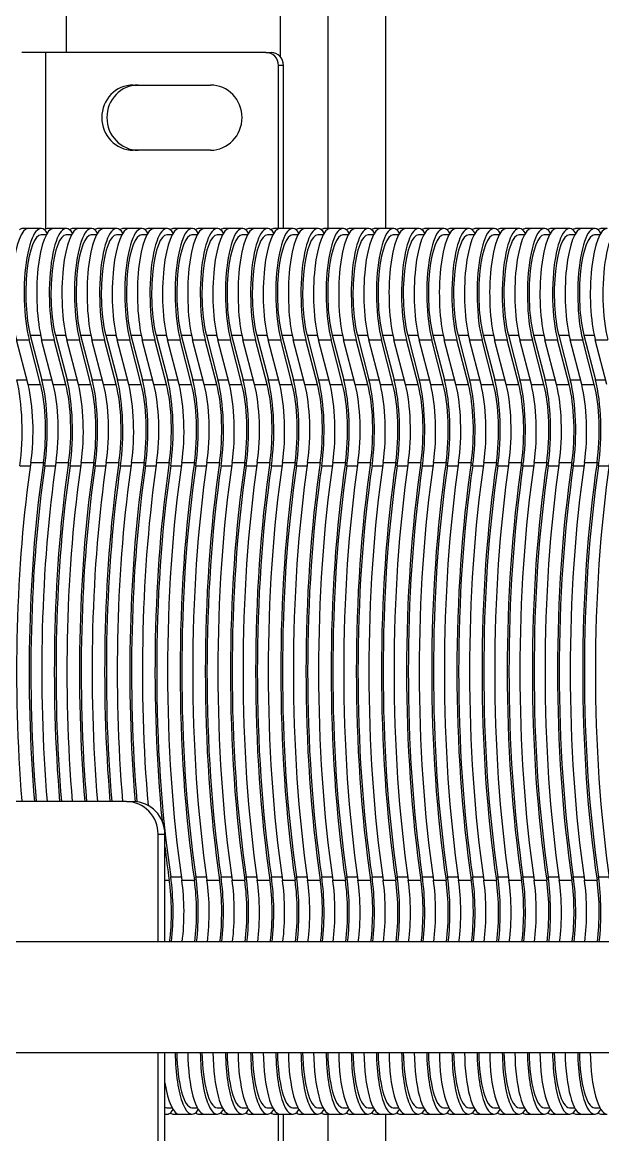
# Model space of a CAD drawing. Header units: millimetres. Extents: x 3795014 to 4300160, y 3869364 to 4016788.
# Drawn here: x 4226503.5 to 4226548, y 3922711 to 3922796.3 of the extents above; entities that cross this region are included whole.
import ezdxf

# ---------------------------------------------------------------- set-up
doc = ezdxf.new("R2010")
doc.units = ezdxf.units.MM
doc.layers.add('линия перехода', color=7, linetype='Continuous')
doc.layers.add('основная', color=7, linetype='Continuous', lineweight=50)

msp = doc.modelspace()

# ---------------------------------------------------------------- linework, layer by layer
at = {"layer": 'линия перехода', "color": 0, "linetype": 'Continuous', "lineweight": -3}
for p, q in [((4226526.973, 3922780.523), (4226526.973, 3922812.54)), ((4226523.298, 3922793.693), (4226523.298, 3922799.37)), ((4226505.283, 3922780.478), (4226505.283, 3922794.031)), ((4226523.539, 3922793.031), (4226523.151, 3922793.031)), ((4226504.092, 3922772.341), (4226504.883, 3922772.341)), ((4226506.024, 3922772.341), (4226506.815, 3922772.341)), ((4226507.956, 3922772.341), (4226508.747, 3922772.341)), ((4226509.887, 3922772.341), (4226510.678, 3922772.341)), ((4226511.819, 3922772.341), (4226512.61, 3922772.341)), ((4226513.751, 3922772.341), (4226514.542, 3922772.341)), ((4226515.682, 3922772.341), (4226516.473, 3922772.341)), ((4226517.614, 3922772.341), (4226518.405, 3922772.341)), ((4226519.546, 3922772.341), (4226520.337, 3922772.341)), ((4226521.477, 3922772.341), (4226522.268, 3922772.341)), ((4226523.409, 3922772.341), (4226524.2, 3922772.341)), ((4226525.341, 3922772.341), (4226526.132, 3922772.341)), ((4226527.272, 3922772.341), (4226528.063, 3922772.341)), ((4226529.204, 3922772.341), (4226529.995, 3922772.341)), ((4226531.136, 3922772.341), (4226531.927, 3922772.341)), ((4226533.068, 3922772.341), (4226533.858, 3922772.341)), ((4226534.999, 3922772.341), (4226535.79, 3922772.341)), ((4226536.931, 3922772.341), (4226537.722, 3922772.341)), ((4226538.863, 3922772.341), (4226539.653, 3922772.341)), ((4226540.794, 3922772.341), (4226541.585, 3922772.341)), ((4226542.726, 3922772.341), (4226543.517, 3922772.341)), ((4226544.658, 3922772.341), (4226545.448, 3922772.341)), ((4226546.589, 3922772.341), (4226547.38, 3922772.341)), ((4226503.035, 3922771.987), (4226504.001, 3922771.987)), ((4226504.967, 3922771.987), (4226505.932, 3922771.987)), ((4226506.898, 3922771.987), (4226507.864, 3922771.987)), ((4226508.83, 3922771.987), (4226509.796, 3922771.987)), ((4226510.762, 3922771.987), (4226511.727, 3922771.987)), ((4226512.693, 3922771.987), (4226513.659, 3922771.987)), ((4226514.625, 3922771.987), (4226515.591, 3922771.987)), ((4226516.557, 3922771.987), (4226517.523, 3922771.987)), ((4226518.488, 3922771.987), (4226519.454, 3922771.987)), ((4226520.42, 3922771.987), (4226521.386, 3922771.987)), ((4226522.352, 3922771.987), (4226523.318, 3922771.987)), ((4226524.283, 3922771.987), (4226525.249, 3922771.987)), ((4226526.215, 3922771.987), (4226527.181, 3922771.987)), ((4226528.147, 3922771.987), (4226529.113, 3922771.987)), ((4226530.078, 3922771.987), (4226531.044, 3922771.987)), ((4226532.01, 3922771.987), (4226532.976, 3922771.987)), ((4226533.942, 3922771.987), (4226534.908, 3922771.987)), ((4226535.873, 3922771.987), (4226536.839, 3922771.987)), ((4226537.805, 3922771.987), (4226538.771, 3922771.987)), ((4226539.737, 3922771.987), (4226540.703, 3922771.987)), ((4226541.668, 3922771.987), (4226542.634, 3922771.987)), ((4226543.6, 3922771.987), (4226544.566, 3922771.987)), ((4226545.532, 3922771.987), (4226546.498, 3922771.987)), ((4226547.463, 3922771.987), (4226548.429, 3922771.987)), ((4226503.051, 3922768.906), (4226503.834, 3922768.906)), ((4226504.983, 3922768.906), (4226505.765, 3922768.906)), ((4226506.914, 3922768.906), (4226507.697, 3922768.906)), ((4226508.846, 3922768.906), (4226509.629, 3922768.906)), ((4226510.778, 3922768.906), (4226511.56, 3922768.906)), ((4226512.709, 3922768.906), (4226513.492, 3922768.906)), ((4226514.641, 3922768.906), (4226515.424, 3922768.906)), ((4226516.573, 3922768.906), (4226517.355, 3922768.906)), ((4226518.504, 3922768.906), (4226519.287, 3922768.906)), ((4226520.436, 3922768.906), (4226521.219, 3922768.906)), ((4226522.368, 3922768.906), (4226523.15, 3922768.906)), ((4226524.299, 3922768.906), (4226525.082, 3922768.906)), ((4226526.231, 3922768.906), (4226527.014, 3922768.906)), ((4226528.163, 3922768.906), (4226528.945, 3922768.906)), ((4226530.094, 3922768.906), (4226530.877, 3922768.906)), ((4226532.026, 3922768.906), (4226532.809, 3922768.906)), ((4226533.958, 3922768.906), (4226534.74, 3922768.906)), ((4226535.889, 3922768.906), (4226536.672, 3922768.906)), ((4226537.821, 3922768.906), (4226538.604, 3922768.906)), ((4226539.753, 3922768.906), (4226540.535, 3922768.906)), ((4226541.684, 3922768.906), (4226542.467, 3922768.906)), ((4226543.616, 3922768.906), (4226544.399, 3922768.906)), ((4226545.548, 3922768.906), (4226546.33, 3922768.906)), ((4226547.479, 3922768.906), (4226548.262, 3922768.906)), ((4226503.925, 3922768.552), (4226504.891, 3922768.552)), ((4226505.857, 3922768.552), (4226506.823, 3922768.552)), ((4226507.789, 3922768.552), (4226508.754, 3922768.552)), ((4226509.72, 3922768.552), (4226510.686, 3922768.552)), ((4226511.652, 3922768.552), (4226512.618, 3922768.552)), ((4226513.584, 3922768.552), (4226514.549, 3922768.552)), ((4226515.515, 3922768.552), (4226516.481, 3922768.552)), ((4226517.447, 3922768.552), (4226518.413, 3922768.552)), ((4226519.379, 3922768.552), (4226520.344, 3922768.552)), ((4226521.31, 3922768.552), (4226522.276, 3922768.552)), ((4226523.242, 3922768.552), (4226524.208, 3922768.552)), ((4226525.174, 3922768.552), (4226526.139, 3922768.552)), ((4226527.105, 3922768.552), (4226528.071, 3922768.552)), ((4226529.037, 3922768.552), (4226530.003, 3922768.552)), ((4226530.969, 3922768.552), (4226531.934, 3922768.552)), ((4226532.9, 3922768.552), (4226533.866, 3922768.552)), ((4226534.832, 3922768.552), (4226535.798, 3922768.552)), ((4226536.764, 3922768.552), (4226537.729, 3922768.552)), ((4226538.695, 3922768.552), (4226539.661, 3922768.552)), ((4226540.627, 3922768.552), (4226541.593, 3922768.552)), ((4226542.559, 3922768.552), (4226543.524, 3922768.552)), ((4226544.49, 3922768.552), (4226545.456, 3922768.552)), ((4226546.422, 3922768.552), (4226547.388, 3922768.552)), ((4226503.283, 3922762.305), (4226504.101, 3922762.305)), ((4226504.136, 3922762.552), (4226505.102, 3922762.552)), ((4226505.215, 3922762.305), (4226506.032, 3922762.305)), ((4226506.068, 3922762.552), (4226507.034, 3922762.552)), ((4226507.147, 3922762.305), (4226507.964, 3922762.305)), ((4226508, 3922762.552), (4226508.966, 3922762.552)), ((4226509.078, 3922762.305), (4226509.896, 3922762.305)), ((4226509.931, 3922762.552), (4226510.897, 3922762.552)), ((4226511.01, 3922762.305), (4226511.827, 3922762.305)), ((4226511.863, 3922762.552), (4226512.829, 3922762.552)), ((4226512.942, 3922762.305), (4226513.759, 3922762.305)), ((4226513.795, 3922762.552), (4226514.761, 3922762.552)), ((4226514.873, 3922762.305), (4226515.691, 3922762.305)), ((4226515.726, 3922762.552), (4226516.692, 3922762.552)), ((4226516.805, 3922762.305), (4226517.622, 3922762.305)), ((4226517.658, 3922762.552), (4226518.624, 3922762.552)), ((4226518.737, 3922762.305), (4226519.554, 3922762.305)), ((4226519.59, 3922762.552), (4226520.556, 3922762.552)), ((4226520.668, 3922762.305), (4226521.486, 3922762.305)), ((4226521.521, 3922762.552), (4226522.487, 3922762.552)), ((4226522.6, 3922762.305), (4226523.417, 3922762.305)), ((4226523.453, 3922762.552), (4226524.419, 3922762.552)), ((4226524.532, 3922762.305), (4226525.349, 3922762.305)), ((4226525.385, 3922762.552), (4226526.351, 3922762.552)), ((4226526.463, 3922762.305), (4226527.281, 3922762.305)), ((4226527.316, 3922762.552), (4226528.282, 3922762.552)), ((4226528.395, 3922762.305), (4226529.212, 3922762.305)), ((4226529.248, 3922762.552), (4226530.214, 3922762.552)), ((4226530.327, 3922762.305), (4226531.144, 3922762.305)), ((4226531.18, 3922762.552), (4226532.146, 3922762.552)), ((4226532.258, 3922762.305), (4226533.076, 3922762.305)), ((4226533.111, 3922762.552), (4226534.077, 3922762.552)), ((4226534.19, 3922762.305), (4226535.007, 3922762.305)), ((4226535.043, 3922762.552), (4226536.009, 3922762.552)), ((4226536.122, 3922762.305), (4226536.939, 3922762.305)), ((4226536.975, 3922762.552), (4226537.941, 3922762.552)), ((4226538.053, 3922762.305), (4226538.871, 3922762.305)), ((4226538.906, 3922762.552), (4226539.872, 3922762.552)), ((4226539.985, 3922762.305), (4226540.802, 3922762.305)), ((4226540.838, 3922762.552), (4226541.804, 3922762.552)), ((4226541.917, 3922762.305), (4226542.734, 3922762.305)), ((4226542.77, 3922762.552), (4226543.736, 3922762.552)), ((4226543.848, 3922762.305), (4226544.666, 3922762.305)), ((4226544.701, 3922762.552), (4226545.667, 3922762.552)), ((4226545.78, 3922762.305), (4226546.597, 3922762.305)), ((4226546.633, 3922762.552), (4226547.599, 3922762.552)), ((4226547.712, 3922762.305), (4226548.529, 3922762.305)), ((4226513.906, 3922734.031), (4226514.424, 3922734.031)), ((4226514.424, 3922730.511), (4226514.761, 3922730.511)), ((4226514.873, 3922730.757), (4226515.691, 3922730.757)), ((4226515.726, 3922730.511), (4226516.692, 3922730.511)), ((4226516.805, 3922730.757), (4226517.622, 3922730.757)), ((4226517.658, 3922730.511), (4226518.624, 3922730.511)), ((4226518.737, 3922730.757), (4226519.554, 3922730.757)), ((4226519.59, 3922730.511), (4226520.556, 3922730.511)), ((4226520.668, 3922730.757), (4226521.486, 3922730.757)), ((4226521.521, 3922730.511), (4226522.487, 3922730.511)), ((4226522.6, 3922730.757), (4226523.417, 3922730.757)), ((4226523.453, 3922730.511), (4226524.419, 3922730.511)), ((4226524.532, 3922730.757), (4226525.349, 3922730.757)), ((4226525.385, 3922730.511), (4226526.351, 3922730.511)), ((4226526.463, 3922730.757), (4226527.281, 3922730.757)), ((4226527.316, 3922730.511), (4226528.282, 3922730.511)), ((4226528.395, 3922730.757), (4226529.212, 3922730.757)), ((4226529.248, 3922730.511), (4226530.214, 3922730.511)), ((4226530.327, 3922730.757), (4226531.144, 3922730.757)), ((4226531.18, 3922730.511), (4226532.146, 3922730.511)), ((4226532.258, 3922730.757), (4226533.076, 3922730.757)), ((4226533.111, 3922730.511), (4226534.077, 3922730.511)), ((4226534.19, 3922730.757), (4226535.007, 3922730.757)), ((4226535.043, 3922730.511), (4226536.009, 3922730.511)), ((4226536.122, 3922730.757), (4226536.939, 3922730.757)), ((4226536.975, 3922730.511), (4226537.941, 3922730.511)), ((4226538.053, 3922730.757), (4226538.871, 3922730.757)), ((4226538.906, 3922730.511), (4226539.872, 3922730.511)), ((4226539.985, 3922730.757), (4226540.802, 3922730.757)), ((4226540.838, 3922730.511), (4226541.804, 3922730.511)), ((4226541.917, 3922730.757), (4226542.734, 3922730.757)), ((4226542.77, 3922730.511), (4226543.736, 3922730.511)), ((4226543.848, 3922730.757), (4226544.666, 3922730.757)), ((4226544.701, 3922730.511), (4226545.667, 3922730.511)), ((4226545.78, 3922730.757), (4226546.597, 3922730.757)), ((4226546.633, 3922730.511), (4226547.599, 3922730.511)), ((4226547.712, 3922730.757), (4226548.529, 3922730.757)), ((4226526.973, 3922698.531), (4226526.973, 3922712.54))]:
    msp.add_line(p, q, dxfattribs=at)
at = {"layer": 'основная', "color": 0, "linetype": 'Continuous', "lineweight": -3}
for p, q in [((4226531.378, 3922780.523), (4226531.378, 3922812.54)), ((4226506.879, 3922794.031), (4226506.879, 3922799.031)), ((4226505.283, 3922794.031), (4226503.445, 3922794.031)), ((4226522.185, 3922794.031), (4226505.283, 3922794.031)), ((4226522.185, 3922794.031), (4226522.573, 3922794.031)), ((4226523.151, 3922780.523), (4226523.151, 3922793.031)), ((4226523.539, 3922780.523), (4226523.539, 3922793.031)), ((4226511.997, 3922791.531), (4226517.935, 3922791.531)), ((4226517.935, 3922786.531), (4226511.997, 3922786.531)), ((4226503.951, 3922780.523), (4226503.524, 3922780.523)), ((4226504.917, 3922780.523), (4226503.951, 3922780.523)), ((4226505.318, 3922780.023), (4226504.917, 3922780.023)), ((4226505.883, 3922780.523), (4226505.456, 3922780.523)), ((4226506.849, 3922780.523), (4226505.883, 3922780.523)), ((4226507.25, 3922780.023), (4226506.849, 3922780.023)), ((4226507.815, 3922780.523), (4226507.388, 3922780.523)), ((4226508.78, 3922780.523), (4226507.815, 3922780.523)), ((4226509.181, 3922780.023), (4226508.78, 3922780.023)), ((4226509.746, 3922780.523), (4226509.319, 3922780.523)), ((4226510.712, 3922780.523), (4226509.746, 3922780.523)), ((4226511.113, 3922780.023), (4226510.712, 3922780.023)), ((4226511.678, 3922780.523), (4226511.251, 3922780.523)), ((4226512.644, 3922780.523), (4226511.678, 3922780.523)), ((4226513.045, 3922780.023), (4226512.644, 3922780.023)), ((4226513.61, 3922780.523), (4226513.183, 3922780.523)), ((4226514.575, 3922780.523), (4226513.61, 3922780.523)), ((4226514.976, 3922780.023), (4226514.575, 3922780.023)), ((4226515.541, 3922780.523), (4226515.114, 3922780.523)), ((4226516.507, 3922780.523), (4226515.541, 3922780.523)), ((4226516.908, 3922780.023), (4226516.507, 3922780.023)), ((4226517.473, 3922780.523), (4226517.046, 3922780.523)), ((4226518.439, 3922780.523), (4226517.473, 3922780.523)), ((4226518.84, 3922780.023), (4226518.439, 3922780.023)), ((4226519.405, 3922780.523), (4226518.978, 3922780.523)), ((4226520.37, 3922780.523), (4226519.405, 3922780.523)), ((4226520.771, 3922780.023), (4226520.37, 3922780.023)), ((4226521.336, 3922780.523), (4226520.909, 3922780.523)), ((4226522.302, 3922780.523), (4226521.336, 3922780.523)), ((4226522.703, 3922780.023), (4226522.302, 3922780.023)), ((4226523.268, 3922780.523), (4226522.841, 3922780.523)), ((4226524.234, 3922780.523), (4226523.268, 3922780.523)), ((4226524.635, 3922780.023), (4226524.234, 3922780.023)), ((4226525.2, 3922780.523), (4226524.773, 3922780.523)), ((4226526.165, 3922780.523), (4226525.2, 3922780.523)), ((4226526.566, 3922780.023), (4226526.165, 3922780.023)), ((4226527.131, 3922780.523), (4226526.705, 3922780.523)), ((4226528.097, 3922780.523), (4226527.131, 3922780.523)), ((4226528.498, 3922780.023), (4226528.097, 3922780.023)), ((4226529.063, 3922780.523), (4226528.636, 3922780.523)), ((4226530.029, 3922780.523), (4226529.063, 3922780.523)), ((4226530.43, 3922780.023), (4226530.029, 3922780.023)), ((4226530.995, 3922780.523), (4226530.568, 3922780.523)), ((4226531.96, 3922780.523), (4226530.995, 3922780.523)), ((4226532.361, 3922780.023), (4226531.96, 3922780.023)), ((4226532.926, 3922780.523), (4226532.5, 3922780.523)), ((4226533.892, 3922780.523), (4226532.926, 3922780.523)), ((4226534.293, 3922780.023), (4226533.892, 3922780.023)), ((4226534.858, 3922780.523), (4226534.431, 3922780.523)), ((4226535.824, 3922780.523), (4226534.858, 3922780.523)), ((4226536.225, 3922780.023), (4226535.824, 3922780.023)), ((4226536.79, 3922780.523), (4226536.363, 3922780.523)), ((4226537.755, 3922780.523), (4226536.79, 3922780.523)), ((4226538.156, 3922780.023), (4226537.755, 3922780.023)), ((4226538.721, 3922780.523), (4226538.295, 3922780.523)), ((4226539.687, 3922780.523), (4226538.721, 3922780.523)), ((4226540.088, 3922780.023), (4226539.687, 3922780.023)), ((4226540.653, 3922780.523), (4226540.226, 3922780.523)), ((4226541.619, 3922780.523), (4226540.653, 3922780.523)), ((4226542.02, 3922780.023), (4226541.619, 3922780.023)), ((4226542.585, 3922780.523), (4226542.158, 3922780.523)), ((4226543.55, 3922780.523), (4226542.585, 3922780.523)), ((4226543.952, 3922780.023), (4226543.55, 3922780.023)), ((4226544.516, 3922780.523), (4226544.09, 3922780.523)), ((4226545.482, 3922780.523), (4226544.516, 3922780.523)), ((4226545.883, 3922780.023), (4226545.482, 3922780.023)), ((4226546.448, 3922780.523), (4226546.021, 3922780.523)), ((4226547.414, 3922780.523), (4226546.448, 3922780.523)), ((4226547.815, 3922780.023), (4226547.414, 3922780.023)), ((4226548.38, 3922780.523), (4226547.953, 3922780.523)), ((4226504.092, 3922772.341), (4226504.983, 3922768.906)), ((4226506.024, 3922772.341), (4226506.914, 3922768.906)), ((4226507.956, 3922772.341), (4226508.846, 3922768.906)), ((4226509.887, 3922772.341), (4226510.778, 3922768.906)), ((4226511.819, 3922772.341), (4226512.709, 3922768.906)), ((4226513.751, 3922772.341), (4226514.641, 3922768.906)), ((4226515.682, 3922772.341), (4226516.573, 3922768.906)), ((4226517.614, 3922772.341), (4226518.504, 3922768.906)), ((4226519.546, 3922772.341), (4226520.436, 3922768.906)), ((4226521.477, 3922772.341), (4226522.368, 3922768.906)), ((4226523.409, 3922772.341), (4226524.299, 3922768.906)), ((4226525.341, 3922772.341), (4226526.231, 3922768.906)), ((4226527.272, 3922772.341), (4226528.163, 3922768.906)), ((4226529.204, 3922772.341), (4226530.094, 3922768.906)), ((4226531.136, 3922772.341), (4226532.026, 3922768.906)), ((4226533.068, 3922772.341), (4226533.958, 3922768.906)), ((4226534.999, 3922772.341), (4226535.889, 3922768.906)), ((4226536.931, 3922772.341), (4226537.821, 3922768.906)), ((4226538.863, 3922772.341), (4226539.753, 3922768.906)), ((4226540.794, 3922772.341), (4226541.684, 3922768.906)), ((4226542.726, 3922772.341), (4226543.616, 3922768.906)), ((4226544.658, 3922772.341), (4226545.548, 3922768.906)), ((4226546.589, 3922772.341), (4226547.479, 3922768.906)), ((4226503.925, 3922768.552), (4226503.035, 3922771.987)), ((4226504.891, 3922768.552), (4226504.001, 3922771.987)), ((4226505.857, 3922768.552), (4226504.967, 3922771.987)), ((4226506.823, 3922768.552), (4226505.932, 3922771.987)), ((4226507.789, 3922768.552), (4226506.898, 3922771.987)), ((4226508.754, 3922768.552), (4226507.864, 3922771.987)), ((4226509.72, 3922768.552), (4226508.83, 3922771.987)), ((4226510.686, 3922768.552), (4226509.796, 3922771.987)), ((4226511.652, 3922768.552), (4226510.762, 3922771.987)), ((4226512.618, 3922768.552), (4226511.727, 3922771.987)), ((4226513.584, 3922768.552), (4226512.693, 3922771.987)), ((4226514.549, 3922768.552), (4226513.659, 3922771.987)), ((4226515.515, 3922768.552), (4226514.625, 3922771.987)), ((4226516.481, 3922768.552), (4226515.591, 3922771.987)), ((4226517.447, 3922768.552), (4226516.557, 3922771.987)), ((4226518.413, 3922768.552), (4226517.523, 3922771.987)), ((4226519.379, 3922768.552), (4226518.488, 3922771.987)), ((4226520.344, 3922768.552), (4226519.454, 3922771.987)), ((4226521.31, 3922768.552), (4226520.42, 3922771.987)), ((4226522.276, 3922768.552), (4226521.386, 3922771.987)), ((4226523.242, 3922768.552), (4226522.352, 3922771.987)), ((4226524.208, 3922768.552), (4226523.318, 3922771.987)), ((4226525.174, 3922768.552), (4226524.283, 3922771.987)), ((4226526.139, 3922768.552), (4226525.249, 3922771.987)), ((4226527.105, 3922768.552), (4226526.215, 3922771.987)), ((4226528.071, 3922768.552), (4226527.181, 3922771.987)), ((4226529.037, 3922768.552), (4226528.147, 3922771.987)), ((4226530.003, 3922768.552), (4226529.113, 3922771.987)), ((4226530.969, 3922768.552), (4226530.078, 3922771.987)), ((4226531.934, 3922768.552), (4226531.044, 3922771.987)), ((4226532.9, 3922768.552), (4226532.01, 3922771.987)), ((4226533.866, 3922768.552), (4226532.976, 3922771.987)), ((4226534.832, 3922768.552), (4226533.942, 3922771.987)), ((4226535.798, 3922768.552), (4226534.908, 3922771.987)), ((4226536.764, 3922768.552), (4226535.873, 3922771.987)), ((4226537.729, 3922768.552), (4226536.839, 3922771.987)), ((4226538.695, 3922768.552), (4226537.805, 3922771.987)), ((4226539.661, 3922768.552), (4226538.771, 3922771.987)), ((4226540.627, 3922768.552), (4226539.737, 3922771.987)), ((4226541.593, 3922768.552), (4226540.703, 3922771.987)), ((4226542.559, 3922768.552), (4226541.668, 3922771.987)), ((4226543.524, 3922768.552), (4226542.634, 3922771.987)), ((4226544.49, 3922768.552), (4226543.6, 3922771.987)), ((4226545.456, 3922768.552), (4226544.566, 3922771.987)), ((4226546.422, 3922768.552), (4226545.532, 3922771.987)), ((4226547.388, 3922768.552), (4226546.498, 3922771.987)), ((4226548.354, 3922768.552), (4226547.463, 3922771.987)), ((4226511.491, 3922736.531), (4226501.833, 3922736.531)), ((4226511.491, 3922736.531), (4226512.01, 3922736.531)), ((4226513.906, 3922725.781), (4226513.906, 3922734.031)), ((4226514.424, 3922725.781), (4226514.424, 3922734.031)), ((4226575.584, 3922725.781), (4226490.59, 3922725.781)), ((4226490.59, 3922717.281), (4226575.584, 3922717.281)), ((4226513.906, 3922701.531), (4226513.906, 3922717.281)), ((4226514.424, 3922701.531), (4226514.424, 3922717.281)), ((4226514.575, 3922713.04), (4226514.976, 3922713.04)), ((4226516.507, 3922713.04), (4226516.908, 3922713.04)), ((4226518.439, 3922713.04), (4226518.84, 3922713.04)), ((4226520.37, 3922713.04), (4226520.771, 3922713.04)), ((4226522.302, 3922713.04), (4226522.703, 3922713.04)), ((4226524.234, 3922713.04), (4226524.635, 3922713.04)), ((4226526.165, 3922713.04), (4226526.566, 3922713.04)), ((4226528.097, 3922713.04), (4226528.498, 3922713.04)), ((4226530.029, 3922713.04), (4226530.43, 3922713.04)), ((4226531.96, 3922713.04), (4226532.361, 3922713.04)), ((4226533.892, 3922713.04), (4226534.293, 3922713.04)), ((4226535.824, 3922713.04), (4226536.225, 3922713.04)), ((4226537.755, 3922713.04), (4226538.156, 3922713.04)), ((4226539.687, 3922713.04), (4226540.088, 3922713.04)), ((4226541.619, 3922713.04), (4226542.02, 3922713.04)), ((4226543.55, 3922713.04), (4226543.952, 3922713.04)), ((4226545.482, 3922713.04), (4226545.883, 3922713.04)), ((4226547.414, 3922713.04), (4226547.815, 3922713.04)), ((4226514.424, 3922712.54), (4226514.575, 3922712.54)), ((4226515.114, 3922712.54), (4226515.541, 3922712.54)), ((4226515.541, 3922712.54), (4226516.507, 3922712.54)), ((4226517.046, 3922712.54), (4226517.473, 3922712.54)), ((4226517.473, 3922712.54), (4226518.439, 3922712.54)), ((4226518.978, 3922712.54), (4226519.405, 3922712.54)), ((4226519.405, 3922712.54), (4226520.37, 3922712.54)), ((4226520.909, 3922712.54), (4226521.336, 3922712.54)), ((4226521.336, 3922712.54), (4226522.302, 3922712.54)), ((4226522.841, 3922712.54), (4226523.268, 3922712.54)), ((4226523.151, 3922700.031), (4226523.151, 3922712.54)), ((4226523.268, 3922712.54), (4226524.234, 3922712.54)), ((4226523.539, 3922700.031), (4226523.539, 3922712.54)), ((4226524.773, 3922712.54), (4226525.2, 3922712.54)), ((4226525.2, 3922712.54), (4226526.165, 3922712.54)), ((4226526.705, 3922712.54), (4226527.131, 3922712.54)), ((4226527.131, 3922712.54), (4226528.097, 3922712.54)), ((4226528.636, 3922712.54), (4226529.063, 3922712.54)), ((4226529.063, 3922712.54), (4226530.029, 3922712.54)), ((4226530.568, 3922712.54), (4226530.995, 3922712.54)), ((4226530.995, 3922712.54), (4226531.96, 3922712.54)), ((4226531.378, 3922698.531), (4226531.378, 3922712.54)), ((4226532.5, 3922712.54), (4226532.926, 3922712.54)), ((4226532.926, 3922712.54), (4226533.892, 3922712.54)), ((4226534.431, 3922712.54), (4226534.858, 3922712.54)), ((4226534.858, 3922712.54), (4226535.824, 3922712.54)), ((4226536.363, 3922712.54), (4226536.79, 3922712.54)), ((4226536.79, 3922712.54), (4226537.755, 3922712.54)), ((4226538.295, 3922712.54), (4226538.721, 3922712.54)), ((4226538.721, 3922712.54), (4226539.687, 3922712.54)), ((4226540.226, 3922712.54), (4226540.653, 3922712.54)), ((4226540.653, 3922712.54), (4226541.619, 3922712.54)), ((4226542.158, 3922712.54), (4226542.585, 3922712.54)), ((4226542.585, 3922712.54), (4226543.55, 3922712.54)), ((4226544.09, 3922712.54), (4226544.516, 3922712.54)), ((4226544.516, 3922712.54), (4226545.482, 3922712.54)), ((4226546.021, 3922712.54), (4226546.448, 3922712.54)), ((4226546.448, 3922712.54), (4226547.414, 3922712.54)), ((4226547.953, 3922712.54), (4226548.38, 3922712.54))]:
    msp.add_line(p, q, dxfattribs=at)
for centre, major_axis, ratio, start_param, end_param in [((4226522.185, 3922793.031), (0, -1), 0.965835, 1.570796, 3.141593), ((4226522.573, 3922793.031), (0, 1), 0.965835, 4.712389, 6.283185), ((4226511.997, 3922789.031), (0, -2.5), 0.965835, 3.141593, 6.283185), ((4226512.386, 3922789.031), (0, -2.5), 0.965835, 3.141593, 6.283185), ((4226517.935, 3922789.031), (0, 2.5), 0.965835, 3.141593, 6.283185), ((4226504.917, 3922775.523), (0, -5), 0.259156, 2.759692, 5.497787), ((4226506.849, 3922775.523), (0, -5), 0.259156, 2.759692, 5.497787), ((4226508.78, 3922775.523), (0, -5), 0.259156, 2.759692, 5.497787), ((4226510.712, 3922775.523), (0, -5), 0.259156, 2.759692, 5.497787), ((4226512.644, 3922775.523), (0, -5), 0.259156, 2.759692, 5.497787), ((4226514.575, 3922775.523), (0, -5), 0.259156, 2.759692, 5.497787), ((4226516.507, 3922775.523), (0, -5), 0.259156, 2.759692, 5.497787), ((4226518.439, 3922775.523), (0, -5), 0.259156, 2.759692, 5.497787), ((4226520.37, 3922775.523), (0, -5), 0.259156, 2.759692, 5.497787), ((4226522.302, 3922775.523), (0, -5), 0.259156, 2.759692, 5.497787), ((4226524.234, 3922775.523), (0, -5), 0.259156, 2.759692, 5.497787), ((4226526.165, 3922775.523), (0, -5), 0.259156, 2.759692, 5.497787), ((4226528.097, 3922775.523), (0, -5), 0.259156, 2.759692, 5.497787), ((4226530.029, 3922775.523), (0, -5), 0.259156, 2.759692, 5.497787), ((4226531.96, 3922775.523), (0, -5), 0.259156, 2.759692, 5.497787), ((4226533.892, 3922775.523), (0, -5), 0.259156, 2.759692, 5.497787), ((4226535.824, 3922775.523), (0, -5), 0.259156, 2.759692, 5.497787), ((4226537.755, 3922775.523), (0, -5), 0.259156, 2.759692, 5.497787), ((4226539.687, 3922775.523), (0, -5), 0.259156, 2.759692, 5.497787), ((4226541.619, 3922775.523), (0, -5), 0.259156, 2.759692, 5.497787), ((4226543.55, 3922775.523), (0, -5), 0.259156, 2.759692, 5.497787), ((4226545.482, 3922775.523), (0, -5), 0.259156, 2.759692, 5.497787), ((4226547.414, 3922775.523), (0, -5), 0.259156, 2.759692, 5.497787), ((4226549.345, 3922775.523), (0, -5), 0.259156, 2.759692, 5.497787), ((4226503.951, 3922775.523), (0, -5), 0.259156, 3.141593, 5.497787), ((4226503.524, 3922775.523), (0, -5), 0.259156, 3.141593, 3.351128), ((4226504.917, 3922775.523), (0, -4.5), 0.259156, 3.141593, 5.497787), ((4226505.883, 3922775.523), (0, -5), 0.259156, 3.141593, 5.497787), ((4226505.456, 3922775.523), (0, -5), 0.259156, 3.141593, 3.351128), ((4226506.849, 3922775.523), (0, -4.5), 0.259156, 3.141593, 5.497787), ((4226507.815, 3922775.523), (0, -5), 0.259156, 3.141593, 5.497787), ((4226507.388, 3922775.523), (0, -5), 0.259156, 3.141593, 3.351128), ((4226508.78, 3922775.523), (0, -4.5), 0.259156, 3.141593, 5.497787), ((4226509.746, 3922775.523), (0, -5), 0.259156, 3.141593, 5.497787), ((4226509.319, 3922775.523), (0, -5), 0.259156, 3.141593, 3.351128), ((4226510.712, 3922775.523), (0, -4.5), 0.259156, 3.141593, 5.497787), ((4226511.678, 3922775.523), (0, -5), 0.259156, 3.141593, 5.497787), ((4226511.251, 3922775.523), (0, -5), 0.259156, 3.141593, 3.351128), ((4226512.644, 3922775.523), (0, -4.5), 0.259156, 3.141593, 5.497787), ((4226513.61, 3922775.523), (0, -5), 0.259156, 3.141593, 5.497787), ((4226513.183, 3922775.523), (0, -5), 0.259156, 3.141593, 3.351128), ((4226514.575, 3922775.523), (0, -4.5), 0.259156, 3.141593, 5.497787), ((4226515.541, 3922775.523), (0, -5), 0.259156, 3.141593, 5.497787), ((4226515.114, 3922775.523), (0, -5), 0.259156, 3.141593, 3.351128), ((4226516.507, 3922775.523), (0, -4.5), 0.259156, 3.141593, 5.497787), ((4226517.473, 3922775.523), (0, -5), 0.259156, 3.141593, 5.497787), ((4226517.046, 3922775.523), (0, -5), 0.259156, 3.141593, 3.351128), ((4226518.439, 3922775.523), (0, -4.5), 0.259156, 3.141593, 5.497787), ((4226519.405, 3922775.523), (0, -5), 0.259156, 3.141593, 5.497787), ((4226518.978, 3922775.523), (0, -5), 0.259156, 3.141593, 3.351128), ((4226520.37, 3922775.523), (0, -4.5), 0.259156, 3.141593, 5.497787), ((4226521.336, 3922775.523), (0, -5), 0.259156, 3.141593, 5.497787), ((4226520.909, 3922775.523), (0, -5), 0.259156, 3.141593, 3.351128), ((4226522.302, 3922775.523), (0, -4.5), 0.259156, 3.141593, 5.497787), ((4226523.268, 3922775.523), (0, -5), 0.259156, 3.141593, 5.497787), ((4226522.841, 3922775.523), (0, -5), 0.259156, 3.141593, 3.351128), ((4226524.234, 3922775.523), (0, -4.5), 0.259156, 3.141593, 5.497787), ((4226525.2, 3922775.523), (0, -5), 0.259156, 3.141593, 5.497787), ((4226524.773, 3922775.523), (0, -5), 0.259156, 3.141593, 3.351128), ((4226526.165, 3922775.523), (0, -4.5), 0.259156, 3.141593, 5.497787), ((4226527.131, 3922775.523), (0, -5), 0.259156, 3.141593, 5.497787), ((4226526.705, 3922775.523), (0, -5), 0.259156, 3.141593, 3.351128), ((4226528.097, 3922775.523), (0, -4.5), 0.259156, 3.141593, 5.497787), ((4226529.063, 3922775.523), (0, -5), 0.259156, 3.141593, 5.497787), ((4226528.636, 3922775.523), (0, -5), 0.259156, 3.141593, 3.351128), ((4226530.029, 3922775.523), (0, -4.5), 0.259156, 3.141593, 5.497787), ((4226530.995, 3922775.523), (0, -5), 0.259156, 3.141593, 5.497787), ((4226530.568, 3922775.523), (0, -5), 0.259156, 3.141593, 3.351128), ((4226531.96, 3922775.523), (0, -4.5), 0.259156, 3.141593, 5.497787), ((4226532.926, 3922775.523), (0, -5), 0.259156, 3.141593, 5.497787), ((4226532.5, 3922775.523), (0, -5), 0.259156, 3.141593, 3.351128), ((4226533.892, 3922775.523), (0, -4.5), 0.259156, 3.141593, 5.497787), ((4226534.858, 3922775.523), (0, -5), 0.259156, 3.141593, 5.497787), ((4226534.431, 3922775.523), (0, -5), 0.259156, 3.141593, 3.351128), ((4226535.824, 3922775.523), (0, -4.5), 0.259156, 3.141593, 5.497787), ((4226536.79, 3922775.523), (0, -5), 0.259156, 3.141593, 5.497787), ((4226536.363, 3922775.523), (0, -5), 0.259156, 3.141593, 3.351128), ((4226537.755, 3922775.523), (0, -4.5), 0.259156, 3.141593, 5.497787), ((4226538.721, 3922775.523), (0, -5), 0.259156, 3.141593, 5.497787), ((4226538.295, 3922775.523), (0, -5), 0.259156, 3.141593, 3.351128), ((4226539.687, 3922775.523), (0, -4.5), 0.259156, 3.141593, 5.497787), ((4226540.653, 3922775.523), (0, -5), 0.259156, 3.141593, 5.497787), ((4226540.226, 3922775.523), (0, -5), 0.259156, 3.141593, 3.351128), ((4226541.619, 3922775.523), (0, -4.5), 0.259156, 3.141593, 5.497787), ((4226542.585, 3922775.523), (0, -5), 0.259156, 3.141593, 5.497787), ((4226542.158, 3922775.523), (0, -5), 0.259156, 3.141593, 3.351128), ((4226543.55, 3922775.523), (0, -4.5), 0.259156, 3.141593, 5.497787), ((4226544.516, 3922775.523), (0, -5), 0.259156, 3.141593, 5.497787), ((4226544.09, 3922775.523), (0, -5), 0.259156, 3.141593, 3.351128), ((4226545.482, 3922775.523), (0, -4.5), 0.259156, 3.141593, 5.497787), ((4226546.448, 3922775.523), (0, -5), 0.259156, 3.141593, 5.497787), ((4226546.021, 3922775.523), (0, -5), 0.259156, 3.141593, 3.351128), ((4226547.414, 3922775.523), (0, -4.5), 0.259156, 3.141593, 5.497787), ((4226548.38, 3922775.523), (0, -5), 0.259156, 3.141593, 5.497787), ((4226547.953, 3922775.523), (0, -5), 0.259156, 3.141593, 3.351128), ((4226502.043, 3922765.017), (0, 5.5), 0.259156, 4.196924, 5.497787), ((4226503.975, 3922765.017), (0, 5.5), 0.259156, 4.196924, 5.497787), ((4226505.906, 3922765.017), (0, 5.5), 0.259156, 4.196924, 5.497787), ((4226507.838, 3922765.017), (0, 5.5), 0.259156, 4.196924, 5.497787), ((4226509.77, 3922765.017), (0, 5.5), 0.259156, 4.196924, 5.497787), ((4226511.701, 3922765.017), (0, 5.5), 0.259156, 4.196924, 5.497787), ((4226513.633, 3922765.017), (0, 5.5), 0.259156, 4.196924, 5.497787), ((4226515.565, 3922765.017), (0, 5.5), 0.259156, 4.196924, 5.497787), ((4226517.496, 3922765.017), (0, 5.5), 0.259156, 4.196924, 5.497787), ((4226519.428, 3922765.017), (0, 5.5), 0.259156, 4.196924, 5.497787), ((4226521.36, 3922765.017), (0, 5.5), 0.259156, 4.196924, 5.497787), ((4226523.291, 3922765.017), (0, 5.5), 0.259156, 4.196924, 5.497787), ((4226525.223, 3922765.017), (0, 5.5), 0.259156, 4.196924, 5.497787), ((4226527.155, 3922765.017), (0, 5.5), 0.259156, 4.196924, 5.497787), ((4226529.086, 3922765.017), (0, 5.5), 0.259156, 4.196924, 5.497787), ((4226531.018, 3922765.017), (0, 5.5), 0.259156, 4.196924, 5.497787), ((4226532.95, 3922765.017), (0, 5.5), 0.259156, 4.196924, 5.497787), ((4226534.882, 3922765.017), (0, 5.5), 0.259156, 4.196924, 5.497787), ((4226536.813, 3922765.017), (0, 5.5), 0.259156, 4.196924, 5.497787), ((4226538.745, 3922765.017), (0, 5.5), 0.259156, 4.196924, 5.497787), ((4226540.677, 3922765.017), (0, 5.5), 0.259156, 4.196924, 5.497787), ((4226542.608, 3922765.017), (0, 5.5), 0.259156, 4.196924, 5.497787), ((4226544.54, 3922765.017), (0, 5.5), 0.259156, 4.196924, 5.497787), ((4226546.472, 3922765.017), (0, 5.5), 0.259156, 4.196924, 5.497787), ((4226503.009, 3922765.017), (0, -5), 0.259156, 1.055331, 2.356194), ((4226503.975, 3922765.017), (0, -5), 0.259156, 1.055331, 2.356194), ((4226504.941, 3922765.017), (0, -5), 0.259156, 1.055331, 2.356194), ((4226505.906, 3922765.017), (0, -5), 0.259156, 1.055331, 2.356194), ((4226506.872, 3922765.017), (0, -5), 0.259156, 1.055331, 2.356194), ((4226507.838, 3922765.017), (0, -5), 0.259156, 1.055331, 2.356194), ((4226508.804, 3922765.017), (0, -5), 0.259156, 1.055331, 2.356194), ((4226509.77, 3922765.017), (0, -5), 0.259156, 1.055331, 2.356194), ((4226510.736, 3922765.017), (0, -5), 0.259156, 1.055331, 2.356194), ((4226511.701, 3922765.017), (0, -5), 0.259156, 1.055331, 2.356194), ((4226512.667, 3922765.017), (0, -5), 0.259156, 1.055331, 2.356194), ((4226513.633, 3922765.017), (0, -5), 0.259156, 1.055331, 2.356194), ((4226514.599, 3922765.017), (0, -5), 0.259156, 1.055331, 2.356194), ((4226515.565, 3922765.017), (0, -5), 0.259156, 1.055331, 2.356194), ((4226516.531, 3922765.017), (0, -5), 0.259156, 1.055331, 2.356194), ((4226517.496, 3922765.017), (0, -5), 0.259156, 1.055331, 2.356194), ((4226518.462, 3922765.017), (0, -5), 0.259156, 1.055331, 2.356194), ((4226519.428, 3922765.017), (0, -5), 0.259156, 1.055331, 2.356194), ((4226520.394, 3922765.017), (0, -5), 0.259156, 1.055331, 2.356194), ((4226521.36, 3922765.017), (0, -5), 0.259156, 1.055331, 2.356194), ((4226522.326, 3922765.017), (0, -5), 0.259156, 1.055331, 2.356194), ((4226523.291, 3922765.017), (0, -5), 0.259156, 1.055331, 2.356194), ((4226524.257, 3922765.017), (0, -5), 0.259156, 1.055331, 2.356194), ((4226525.223, 3922765.017), (0, -5), 0.259156, 1.055331, 2.356194), ((4226526.189, 3922765.017), (0, -5), 0.259156, 1.055331, 2.356194), ((4226527.155, 3922765.017), (0, -5), 0.259156, 1.055331, 2.356194), ((4226528.121, 3922765.017), (0, -5), 0.259156, 1.055331, 2.356194), ((4226529.086, 3922765.017), (0, -5), 0.259156, 1.055331, 2.356194), ((4226530.052, 3922765.017), (0, -5), 0.259156, 1.055331, 2.356194), ((4226531.018, 3922765.017), (0, -5), 0.259156, 1.055331, 2.356194), ((4226531.984, 3922765.017), (0, -5), 0.259156, 1.055331, 2.356194), ((4226532.95, 3922765.017), (0, -5), 0.259156, 1.055331, 2.356194), ((4226533.916, 3922765.017), (0, -5), 0.259156, 1.055331, 2.356194), ((4226534.882, 3922765.017), (0, -5), 0.259156, 1.055331, 2.356194), ((4226535.847, 3922765.017), (0, -5), 0.259156, 1.055331, 2.356194), ((4226536.813, 3922765.017), (0, -5), 0.259156, 1.055331, 2.356194), ((4226537.779, 3922765.017), (0, -5), 0.259156, 1.055331, 2.356194), ((4226538.745, 3922765.017), (0, -5), 0.259156, 1.055331, 2.356194), ((4226539.711, 3922765.017), (0, -5), 0.259156, 1.055331, 2.356194), ((4226540.677, 3922765.017), (0, -5), 0.259156, 1.055331, 2.356194), ((4226541.642, 3922765.017), (0, -5), 0.259156, 1.055331, 2.356194), ((4226542.608, 3922765.017), (0, -5), 0.259156, 1.055331, 2.356194), ((4226543.574, 3922765.017), (0, -5), 0.259156, 1.055331, 2.356194), ((4226544.54, 3922765.017), (0, -5), 0.259156, 1.055331, 2.356194), ((4226545.506, 3922765.017), (0, -5), 0.259156, 1.055331, 2.356194), ((4226546.472, 3922765.017), (0, -5), 0.259156, 1.055331, 2.356194), ((4226511.465, 3922746.531), (0, -32.5), 0.259156, 4.196924, 5.023046), ((4226512.43, 3922746.531), (0, -32.5), 0.259156, 4.196924, 5.025156), ((4226512.43, 3922746.531), (0, 32), 0.259156, 1.055331, 1.88862), ((4226513.396, 3922746.531), (0, -32.5), 0.259156, 4.196924, 5.025156), ((4226514.362, 3922746.531), (0, -32.5), 0.259156, 4.196924, 5.025156), ((4226514.362, 3922746.531), (0, 32), 0.259156, 1.055331, 1.88862), ((4226515.328, 3922746.531), (0, -32.5), 0.259156, 4.196924, 5.025156), ((4226516.294, 3922746.531), (0, -32.5), 0.259156, 4.196924, 5.025156), ((4226516.294, 3922746.531), (0, 32), 0.259156, 1.055331, 1.88862), ((4226517.26, 3922746.531), (0, -32.5), 0.259156, 4.196924, 5.025156), ((4226518.225, 3922746.531), (0, -32.5), 0.259156, 4.196924, 5.025156), ((4226518.225, 3922746.531), (0, 32), 0.259156, 1.055331, 1.88862), ((4226519.191, 3922746.531), (0, -32.5), 0.259156, 4.196924, 5.025156), ((4226520.157, 3922746.531), (0, -32.5), 0.259156, 4.196924, 5.02528), ((4226520.157, 3922746.531), (0, 32), 0.259156, 1.055331, 1.88914), ((4226521.123, 3922746.531), (0, -32.5), 0.259156, 4.196924, 5.034459), ((4226522.089, 3922746.531), (0, -32.5), 0.259156, 4.196924, 5.072924), ((4226522.089, 3922746.531), (0, 32), 0.259156, 1.055331, 2.086262), ((4226523.055, 3922746.531), (0, -32.5), 0.259156, 4.196924, 5.227854), ((4226524.02, 3922746.531), (0, -32.5), 0.259156, 4.196924, 5.227854), ((4226524.02, 3922746.531), (0, 32), 0.259156, 1.055331, 2.086262), ((4226524.986, 3922746.531), (0, -32.5), 0.259156, 4.196924, 5.227854), ((4226525.952, 3922746.531), (0, -32.5), 0.259156, 4.196924, 5.227854), ((4226525.952, 3922746.531), (0, 32), 0.259156, 1.055331, 2.086262), ((4226526.918, 3922746.531), (0, -32.5), 0.259156, 4.196924, 5.227854), ((4226527.884, 3922746.531), (0, -32.5), 0.259156, 4.196924, 5.227854), ((4226527.884, 3922746.531), (0, 32), 0.259156, 1.055331, 2.086262), ((4226528.85, 3922746.531), (0, -32.5), 0.259156, 4.196924, 5.227854), ((4226529.815, 3922746.531), (0, -32.5), 0.259156, 4.196924, 5.227854), ((4226529.815, 3922746.531), (0, 32), 0.259156, 1.055331, 2.086262), ((4226530.781, 3922746.531), (0, -32.5), 0.259156, 4.196924, 5.227854), ((4226531.747, 3922746.531), (0, -32.5), 0.259156, 4.196924, 5.227854), ((4226531.747, 3922746.531), (0, 32), 0.259156, 1.055331, 2.086262), ((4226532.713, 3922746.531), (0, -32.5), 0.259156, 4.196924, 5.227854), ((4226533.679, 3922746.531), (0, -32.5), 0.259156, 4.196924, 5.227854), ((4226533.679, 3922746.531), (0, 32), 0.259156, 1.055331, 2.086262), ((4226534.645, 3922746.531), (0, -32.5), 0.259156, 4.196924, 5.227854), ((4226535.61, 3922746.531), (0, -32.5), 0.259156, 4.196924, 5.227854), ((4226535.61, 3922746.531), (0, 32), 0.259156, 1.055331, 2.086262), ((4226536.576, 3922746.531), (0, -32.5), 0.259156, 4.196924, 5.227854), ((4226537.542, 3922746.531), (0, -32.5), 0.259156, 4.196924, 5.227854), ((4226537.542, 3922746.531), (0, 32), 0.259156, 1.055331, 2.086262), ((4226538.508, 3922746.531), (0, -32.5), 0.259156, 4.196924, 5.227854), ((4226539.474, 3922746.531), (0, -32.5), 0.259156, 4.196924, 5.227854), ((4226539.474, 3922746.531), (0, 32), 0.259156, 1.055331, 2.086262), ((4226540.44, 3922746.531), (0, -32.5), 0.259156, 4.196924, 5.227854), ((4226541.405, 3922746.531), (0, -32.5), 0.259156, 4.196924, 5.227854), ((4226541.405, 3922746.531), (0, 32), 0.259156, 1.055331, 2.086262), ((4226542.371, 3922746.531), (0, -32.5), 0.259156, 4.196924, 5.227854), ((4226543.337, 3922746.531), (0, -32.5), 0.259156, 4.196924, 5.227854), ((4226543.337, 3922746.531), (0, 32), 0.259156, 1.055331, 2.086262), ((4226544.303, 3922746.531), (0, -32.5), 0.259156, 4.196924, 5.227854), ((4226545.269, 3922746.531), (0, -32.5), 0.259156, 4.196924, 5.227854), ((4226545.269, 3922746.531), (0, 32), 0.259156, 1.055331, 2.086262), ((4226546.235, 3922746.531), (0, -32.5), 0.259156, 4.196924, 5.227854), ((4226547.2, 3922746.531), (0, -32.5), 0.259156, 4.196924, 5.227854), ((4226547.2, 3922746.531), (0, 32), 0.259156, 1.055331, 2.086262), ((4226548.166, 3922746.531), (0, -32.5), 0.259156, 4.196924, 5.227854), ((4226549.132, 3922746.531), (0, -32.5), 0.259156, 4.196924, 5.227854), ((4226549.132, 3922746.531), (0, 32), 0.259156, 1.055331, 2.086262), ((4226550.098, 3922746.531), (0, -32.5), 0.259156, 4.196924, 5.227854), ((4226551.064, 3922746.531), (0, -32.5), 0.259156, 4.196924, 5.227854), ((4226551.064, 3922746.531), (0, 32), 0.259156, 1.055331, 2.086262), ((4226552.03, 3922746.531), (0, -32.5), 0.259156, 4.196924, 5.227854), ((4226552.995, 3922746.531), (0, -32.5), 0.259156, 4.196924, 5.227854), ((4226552.995, 3922746.531), (0, 32), 0.259156, 1.055331, 2.086262), ((4226553.961, 3922746.531), (0, -32.5), 0.259156, 4.196924, 5.227854), ((4226554.927, 3922746.531), (0, -32.5), 0.259156, 4.196924, 5.227854), ((4226554.927, 3922746.531), (0, 32), 0.259156, 1.055331, 2.086262), ((4226555.893, 3922746.531), (0, -32.5), 0.259156, 4.196924, 5.227854), ((4226511.491, 3922734.031), (0, -2.5), 0.965835, 1.570796, 3.141593), ((4226512.01, 3922734.031), (0, -2.5), 0.965835, 1.570796, 3.141593), ((4226522.089, 3922746.531), (0, -32.5), 0.259156, -1.143274, -1.055331), ((4226513.633, 3922728.046), (0, -5), 0.259156, 1.100723, 2.086262), ((4226513.633, 3922728.046), (0, 5.5), 0.259156, 4.287989, 5.227854), ((4226514.599, 3922728.046), (0, -5), 0.259156, 1.100723, 2.086262), ((4226515.565, 3922728.046), (0, -5), 0.259156, 1.100723, 2.086262), ((4226515.565, 3922728.046), (0, 5.5), 0.259156, 4.287989, 5.227854), ((4226516.531, 3922728.046), (0, -5), 0.259156, 1.100723, 2.086262), ((4226517.496, 3922728.046), (0, -5), 0.259156, 1.100723, 2.086262), ((4226517.496, 3922728.046), (0, 5.5), 0.259156, 4.287989, 5.227854), ((4226518.462, 3922728.046), (0, -5), 0.259156, 1.100723, 2.086262), ((4226519.428, 3922728.046), (0, -5), 0.259156, 1.100723, 2.086262), ((4226519.428, 3922728.046), (0, 5.5), 0.259156, 4.287989, 5.227854), ((4226520.394, 3922728.046), (0, -5), 0.259156, 1.100723, 2.086262), ((4226521.36, 3922728.046), (0, -5), 0.259156, 1.100723, 2.086262), ((4226521.36, 3922728.046), (0, 5.5), 0.259156, 4.287989, 5.227854), ((4226522.326, 3922728.046), (0, -5), 0.259156, 1.100723, 2.086262), ((4226523.291, 3922728.046), (0, -5), 0.259156, 1.100723, 2.086262), ((4226523.291, 3922728.046), (0, 5.5), 0.259156, 4.287989, 5.227854), ((4226524.257, 3922728.046), (0, -5), 0.259156, 1.100723, 2.086262), ((4226525.223, 3922728.046), (0, -5), 0.259156, 1.100723, 2.086262), ((4226525.223, 3922728.046), (0, 5.5), 0.259156, 4.287989, 5.227854), ((4226526.189, 3922728.046), (0, -5), 0.259156, 1.100723, 2.086262), ((4226527.155, 3922728.046), (0, -5), 0.259156, 1.100723, 2.086262), ((4226527.155, 3922728.046), (0, 5.5), 0.259156, 4.287989, 5.227854), ((4226528.121, 3922728.046), (0, -5), 0.259156, 1.100723, 2.086262), ((4226529.086, 3922728.046), (0, -5), 0.259156, 1.100723, 2.086262), ((4226529.086, 3922728.046), (0, 5.5), 0.259156, 4.287989, 5.227854), ((4226530.052, 3922728.046), (0, -5), 0.259156, 1.100723, 2.086262), ((4226531.018, 3922728.046), (0, -5), 0.259156, 1.100723, 2.086262), ((4226531.018, 3922728.046), (0, 5.5), 0.259156, 4.287989, 5.227854), ((4226531.984, 3922728.046), (0, -5), 0.259156, 1.100723, 2.086262), ((4226532.95, 3922728.046), (0, -5), 0.259156, 1.100723, 2.086262), ((4226532.95, 3922728.046), (0, 5.5), 0.259156, 4.287989, 5.227854), ((4226533.916, 3922728.046), (0, -5), 0.259156, 1.100723, 2.086262), ((4226534.882, 3922728.046), (0, -5), 0.259156, 1.100723, 2.086262), ((4226534.882, 3922728.046), (0, 5.5), 0.259156, 4.287989, 5.227854), ((4226535.847, 3922728.046), (0, -5), 0.259156, 1.100723, 2.086262), ((4226536.813, 3922728.046), (0, -5), 0.259156, 1.100723, 2.086262), ((4226536.813, 3922728.046), (0, 5.5), 0.259156, 4.287989, 5.227854), ((4226537.779, 3922728.046), (0, -5), 0.259156, 1.100723, 2.086262), ((4226538.745, 3922728.046), (0, -5), 0.259156, 1.100723, 2.086262), ((4226538.745, 3922728.046), (0, 5.5), 0.259156, 4.287989, 5.227854), ((4226539.711, 3922728.046), (0, -5), 0.259156, 1.100723, 2.086262), ((4226540.677, 3922728.046), (0, -5), 0.259156, 1.100723, 2.086262), ((4226540.677, 3922728.046), (0, 5.5), 0.259156, 4.287989, 5.227854), ((4226541.642, 3922728.046), (0, -5), 0.259156, 1.100723, 2.086262), ((4226542.608, 3922728.046), (0, -5), 0.259156, 1.100723, 2.086262), ((4226542.608, 3922728.046), (0, 5.5), 0.259156, 4.287989, 5.227854), ((4226543.574, 3922728.046), (0, -5), 0.259156, 1.100723, 2.086262), ((4226544.54, 3922728.046), (0, -5), 0.259156, 1.100723, 2.086262), ((4226544.54, 3922728.046), (0, 5.5), 0.259156, 4.287989, 5.227854), ((4226545.506, 3922728.046), (0, -5), 0.259156, 1.100723, 2.086262), ((4226546.472, 3922728.046), (0, -5), 0.259156, 1.100723, 2.086262), ((4226546.472, 3922728.046), (0, 5.5), 0.259156, 4.287989, 5.227854), ((4226516.507, 3922717.54), (0, 5), 0.259156, 1.622544, 3.523493), ((4226516.507, 3922717.54), (0, 4.5), 0.259156, 1.6283, 3.141593), ((4226517.473, 3922717.54), (0, 5), 0.259156, 1.622544, 3.141593), ((4226518.439, 3922717.54), (0, 5), 0.259156, 1.622544, 3.523493), ((4226518.439, 3922717.54), (0, 4.5), 0.259156, 1.6283, 3.141593), ((4226519.405, 3922717.54), (0, 5), 0.259156, 1.622544, 3.141593), ((4226520.37, 3922717.54), (0, 5), 0.259156, 1.622544, 3.523493), ((4226520.37, 3922717.54), (0, 4.5), 0.259156, 1.6283, 3.141593), ((4226521.336, 3922717.54), (0, 5), 0.259156, 1.622544, 3.141593), ((4226522.302, 3922717.54), (0, 5), 0.259156, 1.622544, 3.523493), ((4226522.302, 3922717.54), (0, 4.5), 0.259156, 1.6283, 3.141593), ((4226523.268, 3922717.54), (0, 5), 0.259156, 1.622544, 3.141593), ((4226524.234, 3922717.54), (0, 5), 0.259156, 1.622544, 3.523493), ((4226524.234, 3922717.54), (0, 4.5), 0.259156, 1.6283, 3.141593), ((4226525.2, 3922717.54), (0, 5), 0.259156, 1.622544, 3.141593), ((4226526.165, 3922717.54), (0, 5), 0.259156, 1.622544, 3.523493), ((4226526.165, 3922717.54), (0, 4.5), 0.259156, 1.6283, 3.141593), ((4226527.131, 3922717.54), (0, 5), 0.259156, 1.622544, 3.141593), ((4226528.097, 3922717.54), (0, 5), 0.259156, 1.622544, 3.523493), ((4226528.097, 3922717.54), (0, 4.5), 0.259156, 1.6283, 3.141593), ((4226529.063, 3922717.54), (0, 5), 0.259156, 1.622544, 3.141593), ((4226530.029, 3922717.54), (0, 5), 0.259156, 1.622544, 3.523493), ((4226530.029, 3922717.54), (0, 4.5), 0.259156, 1.6283, 3.141593), ((4226530.995, 3922717.54), (0, 5), 0.259156, 1.622544, 3.141593), ((4226531.96, 3922717.54), (0, 5), 0.259156, 1.622544, 3.523493), ((4226531.96, 3922717.54), (0, 4.5), 0.259156, 1.6283, 3.141593), ((4226532.926, 3922717.54), (0, 5), 0.259156, 1.622544, 3.141593), ((4226533.892, 3922717.54), (0, 5), 0.259156, 1.622544, 3.523493), ((4226533.892, 3922717.54), (0, 4.5), 0.259156, 1.6283, 3.141593), ((4226534.858, 3922717.54), (0, 5), 0.259156, 1.622544, 3.141593), ((4226535.824, 3922717.54), (0, 5), 0.259156, 1.622544, 3.523493), ((4226535.824, 3922717.54), (0, 4.5), 0.259156, 1.6283, 3.141593), ((4226536.79, 3922717.54), (0, 5), 0.259156, 1.622544, 3.141593), ((4226537.755, 3922717.54), (0, 5), 0.259156, 1.622544, 3.523493), ((4226537.755, 3922717.54), (0, 4.5), 0.259156, 1.6283, 3.141593), ((4226538.721, 3922717.54), (0, 5), 0.259156, 1.622544, 3.141593), ((4226539.687, 3922717.54), (0, 5), 0.259156, 1.622544, 3.523493), ((4226539.687, 3922717.54), (0, 4.5), 0.259156, 1.6283, 3.141593), ((4226540.653, 3922717.54), (0, 5), 0.259156, 1.622544, 3.141593), ((4226541.619, 3922717.54), (0, 5), 0.259156, 1.622544, 3.523493), ((4226541.619, 3922717.54), (0, 4.5), 0.259156, 1.6283, 3.141593), ((4226542.585, 3922717.54), (0, 5), 0.259156, 1.622544, 3.141593), ((4226543.55, 3922717.54), (0, 5), 0.259156, 1.622544, 3.523493), ((4226543.55, 3922717.54), (0, 4.5), 0.259156, 1.6283, 3.141593), ((4226544.516, 3922717.54), (0, 5), 0.259156, 1.622544, 3.141593), ((4226545.482, 3922717.54), (0, 5), 0.259156, 1.622544, 3.523493), ((4226545.482, 3922717.54), (0, 4.5), 0.259156, 1.6283, 3.141593), ((4226546.448, 3922717.54), (0, 5), 0.259156, 1.622544, 3.141593), ((4226547.414, 3922717.54), (0, 5), 0.259156, 1.622544, 3.523493), ((4226547.414, 3922717.54), (0, 4.5), 0.259156, 1.6283, 3.141593), ((4226548.38, 3922717.54), (0, 5), 0.259156, 1.622544, 3.141593), ((4226515.541, 3922717.54), (0, 5), 0.259156, 2.112598, 3.141593), ((4226514.575, 3922717.54), (0, 4.5), 0.259156, 3.011562, 3.141593), ((4226514.575, 3922717.54), (0, 5), 0.259156, 3.024628, 3.523493), ((4226515.114, 3922717.54), (0, 5), 0.259156, 2.932057, 3.141593), ((4226517.046, 3922717.54), (0, 5), 0.259156, 2.932057, 3.141593), ((4226518.978, 3922717.54), (0, 5), 0.259156, 2.932057, 3.141593), ((4226520.909, 3922717.54), (0, 5), 0.259156, 2.932057, 3.141593), ((4226522.841, 3922717.54), (0, 5), 0.259156, 2.932057, 3.141593), ((4226524.773, 3922717.54), (0, 5), 0.259156, 2.932057, 3.141593), ((4226526.705, 3922717.54), (0, 5), 0.259156, 2.932057, 3.141593), ((4226528.636, 3922717.54), (0, 5), 0.259156, 2.932057, 3.141593), ((4226530.568, 3922717.54), (0, 5), 0.259156, 2.932057, 3.141593), ((4226532.5, 3922717.54), (0, 5), 0.259156, 2.932057, 3.141593), ((4226534.431, 3922717.54), (0, 5), 0.259156, 2.932057, 3.141593), ((4226536.363, 3922717.54), (0, 5), 0.259156, 2.932057, 3.141593), ((4226538.295, 3922717.54), (0, 5), 0.259156, 2.932057, 3.141593), ((4226540.226, 3922717.54), (0, 5), 0.259156, 2.932057, 3.141593), ((4226542.158, 3922717.54), (0, 5), 0.259156, 2.932057, 3.141593), ((4226544.09, 3922717.54), (0, 5), 0.259156, 2.932057, 3.141593), ((4226546.021, 3922717.54), (0, 5), 0.259156, 2.932057, 3.141593), ((4226547.953, 3922717.54), (0, 5), 0.259156, 2.932057, 3.141593)]:
    msp.add_ellipse(centre, major_axis=major_axis, ratio=ratio, start_param=start_param, end_param=end_param, dxfattribs=at)

doc.saveas('drawing.dxf')
